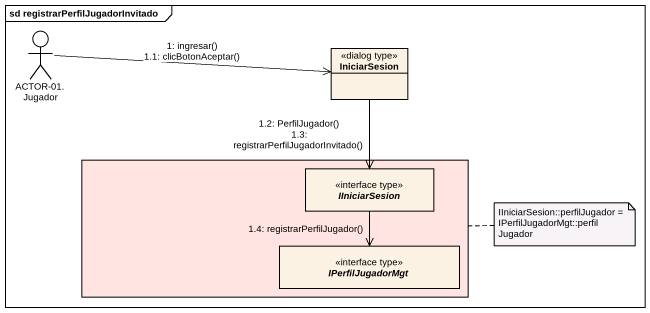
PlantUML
@startuml
mainframe sd registrarPerfilJugadorInvitado
allowmixing
hide circle
hide empty members
actor "ACTOR-01. Jugador" as ACTOR_01_Jugador
class IniciarSesion <<dialog type>>
rectangle " " as rectangle1 #FFE4E1 {
  interface IIniciarSesion <<interface type>>
  interface IPerfilJugadorMgt <<interface type>>
}
ACTOR_01_Jugador -right-> IniciarSesion : 1: ingresar()\n1.1: clicBotonAceptar()
IniciarSesion --> IIniciarSesion : 1.2: PerfilJugador()\n1.3: registrarPerfilJugadorInvitado()
IIniciarSesion --> IPerfilJugadorMgt : 1.4: registrarPerfilJugador()
note right of rectangle1 : IIniciarSesion::perfilJugador = IPerfilJugadorMgt::perfilJugador
@enduml
